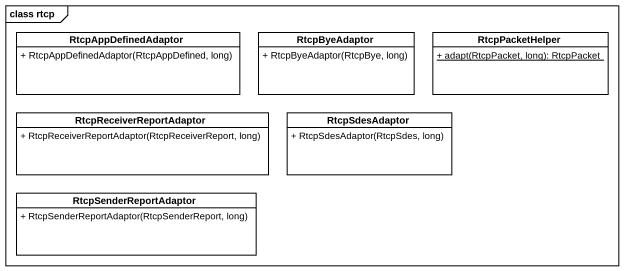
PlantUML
@startuml
mainframe class rtcp
hide circle
hide empty members
skinparam classAttributeIconSize 0
class RtcpAppDefinedAdaptor {
  + RtcpAppDefinedAdaptor(RtcpAppDefined, long)
}
class RtcpByeAdaptor {
  + RtcpByeAdaptor(RtcpBye, long)
}
class RtcpPacketHelper {
  {static} + adapt(RtcpPacket, long): RtcpPacket
}
class RtcpReceiverReportAdaptor {
  + RtcpReceiverReportAdaptor(RtcpReceiverReport, long)
}
class RtcpSdesAdaptor {
  + RtcpSdesAdaptor(RtcpSdes, long)
}
class RtcpSenderReportAdaptor {
  + RtcpSenderReportAdaptor(RtcpSenderReport, long)
}
@enduml
